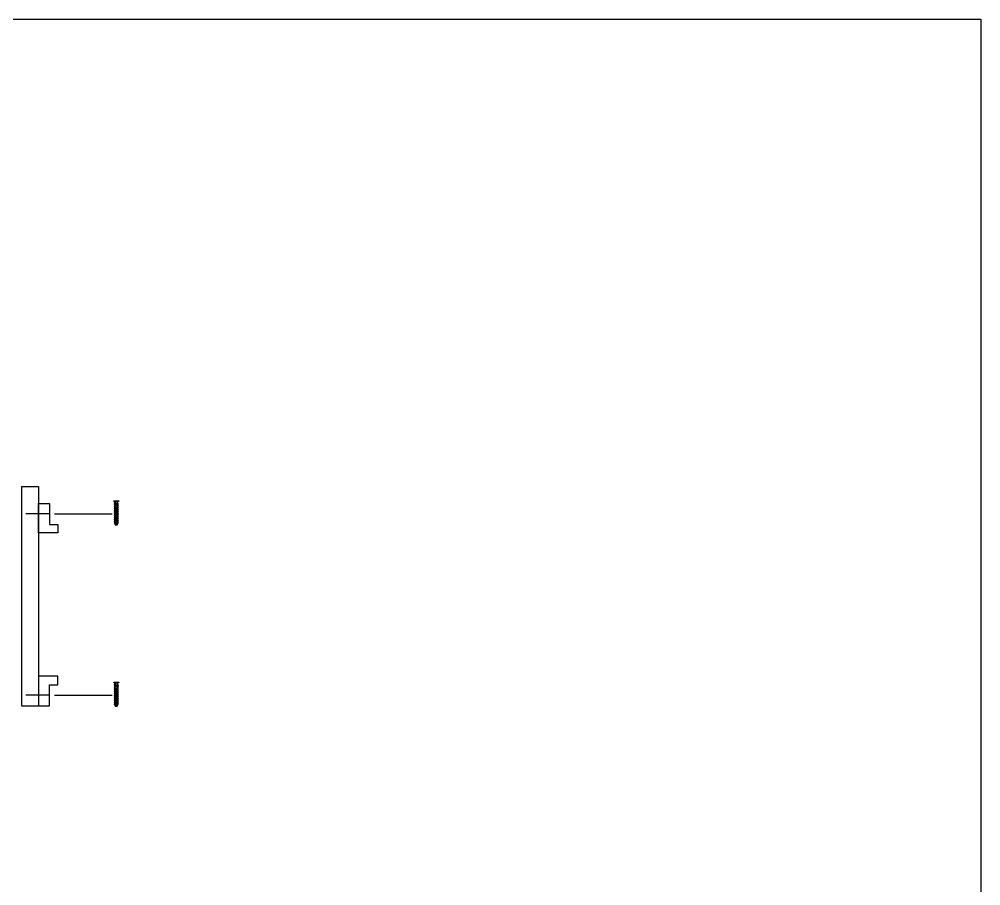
# Model space of a CAD drawing. Header units: millimetres. Extents: x 233 to 6102, y 2 to 2508.
# Drawn here: x 5106.6 to 5220.7, y 2010.9 to 2113.6 of the extents above; entities that cross this region are included whole.
import ezdxf

# ---------------------------------------------------------------- set-up
doc = ezdxf.new("R2010")
doc.units = ezdxf.units.MM
for name, color, linetype in [('ALTRE LINEE', 70, 'Continuous'), ('G-ANNO-GEOMETRY', 7, 'Continuous'), ('Viti', 3, 'Continuous')]:
    doc.layers.add(name, color=color, linetype=linetype)

msp = doc.modelspace()

# ---------------------------------------------------------------- linework, layer by layer
at = {"layer": 'ALTRE LINEE'}
for p, q in [((5106.93, 2058.21), (5106.93, 2032.21)), ((5106.93, 2058.21), (5108.93, 2058.21)), ((5108.93, 2058.21), (5108.93, 2032.21)), ((5108.93, 2056.21), (5110.23, 2056.21)), ((5108.93, 2054.81), (5108.93, 2056.21)), ((5110.23, 2056.21), (5110.23, 2053.71)), ((5108.93, 2052.71), (5108.93, 2054.81)), ((5110.83, 2054.96), (5117.65, 2054.96)), ((5110.23, 2053.71), (5111.23, 2053.71)), ((5111.23, 2053.71), (5111.23, 2052.71)), ((5111.23, 2052.71), (5108.93, 2052.71)), ((5108.93, 2035.71), (5108.93, 2033.61)), ((5111.23, 2035.71), (5108.93, 2035.71)), ((5111.23, 2034.71), (5111.23, 2035.71)), ((5110.23, 2032.21), (5110.23, 2034.71)), ((5110.23, 2034.71), (5111.23, 2034.71)), ((5108.93, 2033.61), (5108.93, 2032.21)), ((5110.83, 2033.46), (5117.65, 2033.46)), ((5106.93, 2032.21), (5108.93, 2032.21)), ((5108.93, 2032.21), (5110.23, 2032.21))]:
    msp.add_line(p, q, dxfattribs=at)
at = {"layer": 'G-ANNO-GEOMETRY'}
msp.add_lwpolyline([(4839.77, 2113.61), (5220.66, 2113.61), (5220.66, 1908.13), (4839.77, 1908.13)], close=True, dxfattribs=at)
at = {"layer": 'Viti'}
for p, q in [((5118, 2056.38), (5118, 2056.29)), ((5118, 2056.2), (5118, 2056.07)), ((5118, 2055.98), (5118, 2055.85)), ((5118, 2055.76), (5118, 2055.64)), ((5118.3, 2056.38), (5118.3, 2056.21)), ((5118.3, 2056.11), (5118.3, 2055.99)), ((5118.3, 2055.99), (5118.3, 2053.93)), ((5110.23, 2054.96), (5107.43, 2054.96)), ((5118, 2055.54), (5118, 2055.42)), ((5118, 2055.32), (5118, 2055.2)), ((5118, 2055.1), (5118, 2054.98)), ((5118, 2054.88), (5118, 2054.76)), ((5118, 2054.67), (5118, 2054.54)), ((5118, 2054.45), (5118, 2054.32)), ((5118, 2054.23), (5118, 2054.11)), ((5118, 2054.01), (5118, 2053.89)), ((5118, 2053.89), (5118, 2053.77)), ((5118, 2053.77), (5118, 2053.73)), ((5118.06, 2053.66), (5118.24, 2053.66)), ((5118.3, 2053.93), (5118.3, 2053.77)), ((5118.3, 2053.73), (5118.3, 2053.77)), ((5118, 2034.88), (5118, 2034.79)), ((5118, 2034.7), (5118, 2034.57)), ((5118, 2034.48), (5118, 2034.35)), ((5118, 2034.26), (5118, 2034.14)), ((5118.3, 2034.88), (5118.3, 2034.71)), ((5118.3, 2034.61), (5118.3, 2034.49)), ((5118.3, 2034.49), (5118.3, 2032.43)), ((5110.23, 2033.46), (5107.43, 2033.46)), ((5118, 2034.04), (5118, 2033.92)), ((5118, 2033.82), (5118, 2033.7)), ((5118, 2033.6), (5118, 2033.48)), ((5118, 2033.38), (5118, 2033.26)), ((5118, 2033.17), (5118, 2033.04)), ((5118, 2032.95), (5118, 2032.82)), ((5118, 2032.73), (5118, 2032.61)), ((5118, 2032.51), (5118, 2032.39)), ((5118, 2032.39), (5118, 2032.27)), ((5118, 2032.27), (5118, 2032.23)), ((5118.06, 2032.16), (5118.24, 2032.16)), ((5118.3, 2032.43), (5118.3, 2032.27)), ((5118.3, 2032.23), (5118.3, 2032.27))]:
    msp.add_line(p, q, dxfattribs=at)
for points in [[(5117.87, 2056.46), (5117.87, 2056.5), (5118.44, 2056.5), (5118.44, 2056.46, -0.366728), (5117.87, 2056.46, -0.325022)], [(5117.87, 2034.96), (5117.87, 2035), (5118.44, 2035), (5118.44, 2034.96, -0.366728), (5117.87, 2034.96, -0.325022)]]:
    msp.add_lwpolyline(points, format="xyb", dxfattribs=at)
for points in [[(5117.91, 2056.29), (5118, 2056.2), (5118.3, 2056.11), (5118.4, 2056.11), (5117.91, 2056.29), (5118, 2056.29), (5118.3, 2056.21), (5118.4, 2056.11)], [(5117.91, 2056.07), (5118, 2055.98), (5118.3, 2055.9), (5118.4, 2055.9), (5117.91, 2056.07), (5118, 2056.07), (5118.3, 2055.99), (5118.4, 2055.9)], [(5117.91, 2055.85), (5118, 2055.76), (5118.3, 2055.68), (5118.4, 2055.68), (5117.91, 2055.85), (5118, 2055.85), (5118.3, 2055.77), (5118.4, 2055.68)], [(5117.91, 2055.64), (5118, 2055.54), (5118.3, 2055.46), (5118.4, 2055.46), (5117.91, 2055.64), (5118, 2055.64), (5118.3, 2055.55), (5118.4, 2055.46)], [(5117.91, 2055.42), (5118, 2055.32), (5118.3, 2055.24), (5118.4, 2055.24), (5117.91, 2055.42), (5118, 2055.42), (5118.3, 2055.34), (5118.4, 2055.24)], [(5117.91, 2055.2), (5118, 2055.1), (5118.3, 2055.02), (5118.4, 2055.02), (5117.91, 2055.2), (5118, 2055.2), (5118.3, 2055.12), (5118.4, 2055.02)], [(5117.91, 2054.98), (5118, 2054.88), (5118.3, 2054.8), (5118.4, 2054.8), (5117.91, 2054.98), (5118, 2054.98), (5118.3, 2054.9), (5118.4, 2054.8)], [(5117.91, 2054.76), (5118, 2054.67), (5118.3, 2054.59), (5118.4, 2054.59), (5117.91, 2054.76), (5118, 2054.76), (5118.3, 2054.68), (5118.4, 2054.59)], [(5117.91, 2054.54), (5118, 2054.45), (5118.3, 2054.37), (5118.4, 2054.37), (5117.91, 2054.54), (5118, 2054.54), (5118.3, 2054.46), (5118.4, 2054.37)], [(5117.91, 2054.32), (5118, 2054.23), (5118.3, 2054.15), (5118.4, 2054.15), (5117.91, 2054.32), (5118, 2054.32), (5118.3, 2054.24), (5118.4, 2054.15)], [(5117.91, 2054.11), (5118, 2054.01), (5118.3, 2053.93), (5118.4, 2053.93), (5117.91, 2054.11), (5118, 2054.11), (5118.3, 2054.03), (5118.4, 2053.93)], [(5117.91, 2053.89), (5118.03, 2053.79), (5118.07, 2053.77), (5118.23, 2053.77), (5117.91, 2053.89), (5118, 2053.89), (5118.16, 2053.85), (5118.23, 2053.77)], [(5117.91, 2034.79), (5118, 2034.7), (5118.3, 2034.61), (5118.4, 2034.61), (5117.91, 2034.79), (5118, 2034.79), (5118.3, 2034.71), (5118.4, 2034.61)], [(5117.91, 2034.57), (5118, 2034.48), (5118.3, 2034.4), (5118.4, 2034.4), (5117.91, 2034.57), (5118, 2034.57), (5118.3, 2034.49), (5118.4, 2034.4)], [(5117.91, 2034.35), (5118, 2034.26), (5118.3, 2034.18), (5118.4, 2034.18), (5117.91, 2034.35), (5118, 2034.35), (5118.3, 2034.27), (5118.4, 2034.18)], [(5117.91, 2034.14), (5118, 2034.04), (5118.3, 2033.96), (5118.4, 2033.96), (5117.91, 2034.14), (5118, 2034.14), (5118.3, 2034.05), (5118.4, 2033.96)], [(5117.91, 2033.92), (5118, 2033.82), (5118.3, 2033.74), (5118.4, 2033.74), (5117.91, 2033.92), (5118, 2033.92), (5118.3, 2033.84), (5118.4, 2033.74)], [(5117.91, 2033.7), (5118, 2033.6), (5118.3, 2033.52), (5118.4, 2033.52), (5117.91, 2033.7), (5118, 2033.7), (5118.3, 2033.62), (5118.4, 2033.52)], [(5117.91, 2033.48), (5118, 2033.38), (5118.3, 2033.3), (5118.4, 2033.3), (5117.91, 2033.48), (5118, 2033.48), (5118.3, 2033.4), (5118.4, 2033.3)], [(5117.91, 2033.26), (5118, 2033.17), (5118.3, 2033.09), (5118.4, 2033.09), (5117.91, 2033.26), (5118, 2033.26), (5118.3, 2033.18), (5118.4, 2033.09)], [(5117.91, 2033.04), (5118, 2032.95), (5118.3, 2032.87), (5118.4, 2032.87), (5117.91, 2033.04), (5118, 2033.04), (5118.3, 2032.96), (5118.4, 2032.87)], [(5117.91, 2032.82), (5118, 2032.73), (5118.3, 2032.65), (5118.4, 2032.65), (5117.91, 2032.82), (5118, 2032.82), (5118.3, 2032.74), (5118.4, 2032.65)], [(5117.91, 2032.61), (5118, 2032.51), (5118.3, 2032.43), (5118.4, 2032.43), (5117.91, 2032.61), (5118, 2032.61), (5118.3, 2032.53), (5118.4, 2032.43)], [(5117.91, 2032.39), (5118.03, 2032.29), (5118.07, 2032.27), (5118.23, 2032.27), (5117.91, 2032.39), (5118, 2032.39), (5118.16, 2032.35), (5118.23, 2032.27)]]:
    msp.add_lwpolyline(points, dxfattribs=at)
for centre, radius, start, end in [((5118.06, 2053.73), 0.06, 180, 200.9226), ((5118.12, 2053.77), 0.131, 210.3687, 244.2465), ((5118.16, 2054.27), 0.571, 256.122, 283.4491), ((5118.19, 2053.77), 0.131, 295.7535, 329.6313), ((5118.24, 2053.73), 0.06, 339.0774, 360), ((5118.06, 2032.23), 0.06, 180, 200.9226), ((5118.12, 2032.27), 0.131, 210.3687, 244.2465), ((5118.16, 2032.77), 0.571, 256.122, 283.4491), ((5118.19, 2032.27), 0.131, 295.7535, 329.6313), ((5118.24, 2032.23), 0.06, 339.0774, 360)]:
    msp.add_arc(centre, radius, start, end, dxfattribs=at)

doc.saveas('drawing.dxf')
